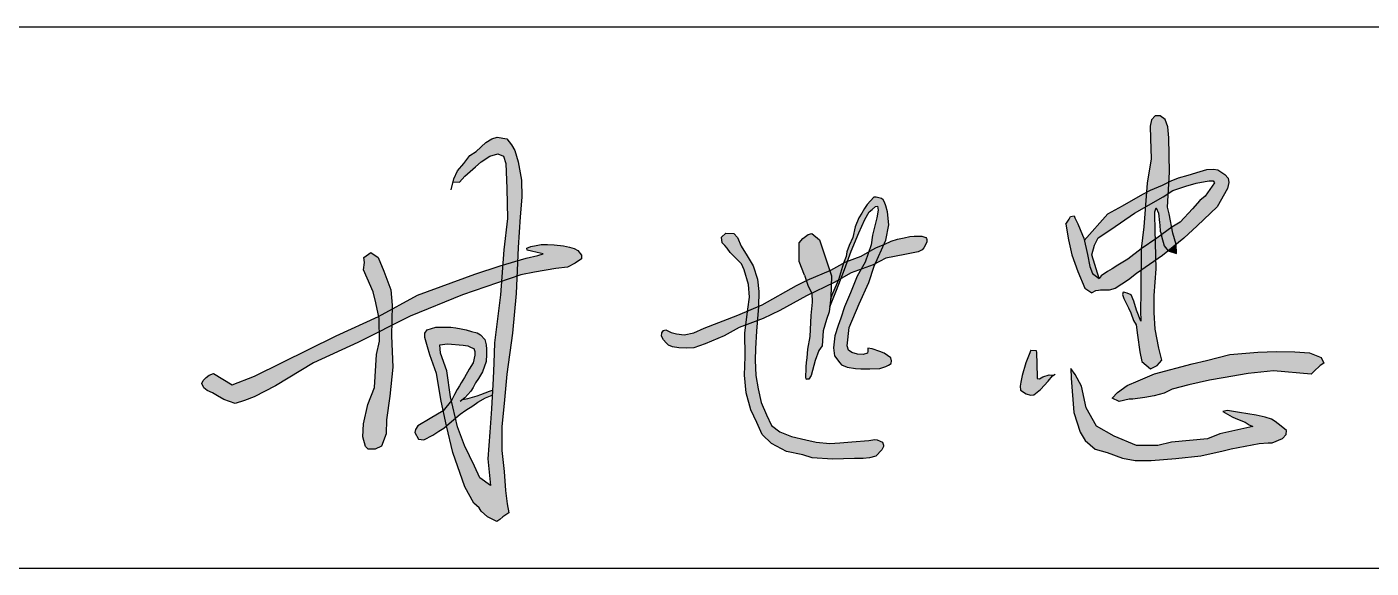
# Model space of a CAD drawing. Header units: millimetres. Extents: x 893615 to 896608, y 39650 to 40458.
# Drawn here: x 894491.93 to 894508.08, y 39696.14 to 39702.64 of the extents above; entities that cross this region are included whole.
import ezdxf

# ---------------------------------------------------------------- set-up
doc = ezdxf.new("R2010")
doc.units = ezdxf.units.MM
doc.header["$LTSCALE"] = 1000
doc.header["$MEASUREMENT"] = 0
doc.layers.add('HATCH', color=8, linetype='Continuous')

msp = doc.modelspace()

# ---------------------------------------------------------------- hatches: boundary and pattern name
at = {"layer": 'HATCH'}
for points in [[(894505.647, 39701.313), (894505.636, 39701.443), (894505.605, 39701.534), (894505.542, 39701.576), (894505.482, 39701.576), (894505.44, 39701.53), (894505.422, 39701.453), (894505.429, 39701.303), (894505.436, 39701.061), (894505.387, 39700.77), (894505.379, 39700.659), (894505.426, 39700.686), (894505.57, 39700.745), (894505.648, 39700.782), (894505.654, 39700.899)], [(894497.855, 39700.364), (894497.876, 39700.599), (894497.874, 39700.805), (894497.833, 39701.024), (894497.791, 39701.16), (894497.751, 39701.23), (894497.695, 39701.299), (894497.582, 39701.32), (894497.518, 39701.302), (894497.443, 39701.256), (894497.328, 39701.15), (894497.251, 39701.099), (894497.179, 39701.005), (894497.104, 39700.917), (894497.061, 39700.821), (894497.053, 39700.786), (894497.127, 39700.779), (894497.191, 39700.853), (894497.322, 39700.964), (894497.39, 39701.025), (894497.491, 39701.092), (894497.589, 39701.119), (894497.656, 39701.092), (894497.683, 39701.005), (894497.697, 39700.705), (894497.703, 39700.344), (894497.659, 39699.966), (894497.647, 39699.785), (894497.825, 39699.836), (894497.831, 39699.995)], [(894506.361, 39700.83), (894506.322, 39700.872), (894506.234, 39700.93), (894506.182, 39700.935), (894506.105, 39700.932), (894506.024, 39700.91), (894505.878, 39700.866), (894505.765, 39700.834), (894505.675, 39700.795), (894505.648, 39700.782), (894505.641, 39700.645), (894505.695, 39700.68), (894505.85, 39700.733), (894505.976, 39700.767), (894506.084, 39700.789), (894506.13, 39700.798), (894506.179, 39700.796), (894506.196, 39700.771), (894506.085, 39700.611), (894506.018, 39700.561), (894505.931, 39700.458), (894505.783, 39700.3), (894505.682, 39700.24), (894505.696, 39700.169), (894505.734, 39700.031), (894505.829, 39700.109), (894505.988, 39700.254), (894506.228, 39700.483), (894506.352, 39700.706), (894506.368, 39700.776)], [(894505.648, 39700.782), (894505.57, 39700.745), (894505.426, 39700.686), (894505.379, 39700.659), (894505.366, 39700.482), (894505.578, 39700.604), (894505.641, 39700.645)], [(894504.952, 39700.213), (894505.235, 39700.407), (894505.366, 39700.482), (894505.379, 39700.659), (894505.336, 39700.634), (894505.091, 39700.495), (894504.916, 39700.398), (894504.631, 39700.078), (894504.67, 39699.91), (894504.698, 39699.769), (894504.732, 39699.683), (894504.809, 39699.622), (894504.721, 39699.907), (894504.754, 39700.023), (894504.799, 39700.112)], [(894505.641, 39700.645), (894505.578, 39700.604), (894505.366, 39700.482), (894505.349, 39700.243), (894505.314, 39699.98), (894505.487, 39700.097), (894505.483, 39700.209), (894505.478, 39700.391), (894505.48, 39700.424), (894505.495, 39700.471), (894505.523, 39700.406), (894505.536, 39700.295), (894505.538, 39700.265), (894505.545, 39700.192), (894505.56, 39700.15), (894505.682, 39700.24), (894505.65, 39700.401), (894505.633, 39700.478)], [(894501.925, 39700.171), (894501.998, 39700.332), (894502.047, 39700.422), (894502.083, 39700.453), (894502.125, 39700.489), (894502.15, 39700.493), (894502.158, 39700.445), (894502.139, 39700.351), (894502.087, 39700.145), (894502.073, 39700.029), (894502.043, 39699.942), (894502.057, 39699.95), (894502.127, 39699.99), (894502.224, 39700.031), (894502.248, 39700.084), (894502.285, 39700.269), (894502.269, 39700.425), (894502.25, 39700.497), (894502.233, 39700.541), (894502.215, 39700.567), (894502.195, 39700.582), (894502.134, 39700.599), (894502.103, 39700.599), (894502.026, 39700.511), (894501.994, 39700.462), (894501.961, 39700.409), (894501.923, 39700.351), (894501.882, 39700.244), (894501.853, 39700.114), (894501.809, 39700.02), (894501.779, 39699.944), (894501.774, 39699.887), (894501.742, 39699.808), (894501.77, 39699.823), (894501.789, 39699.83), (894501.832, 39699.952)], [(894504.625, 39700.106), (894504.609, 39700.145), (894504.554, 39700.281), (894504.518, 39700.351), (894504.51, 39700.374), (894504.467, 39700.366), (894504.451, 39700.335), (894504.409, 39700.277), (894504.441, 39700.089), (894504.484, 39699.908), (894504.556, 39699.709), (894504.637, 39699.507), (894504.724, 39699.45), (894504.766, 39699.475), (894504.802, 39699.481), (894504.827, 39699.482), (894504.878, 39699.482), (894504.932, 39699.483), (894505.004, 39699.503), (894505.165, 39699.608), (894505.259, 39699.685), (894505.312, 39699.721), (894505.314, 39699.98), (894505.155, 39699.857), (894505.036, 39699.783), (894504.966, 39699.74), (894504.91, 39699.709), (894504.836, 39699.656), (894504.809, 39699.622), (894504.732, 39699.683), (894504.698, 39699.769), (894504.67, 39699.91)], [(894500.708, 39699.616), (894500.656, 39699.774), (894500.582, 39699.895), (894500.512, 39700.01), (894500.465, 39700.114), (894500.423, 39700.163), (894500.327, 39700.167), (894500.274, 39700.118), (894500.284, 39700.052), (894500.314, 39700.018), (894500.342, 39699.988), (894500.379, 39699.935), (894500.449, 39699.864), (894500.516, 39699.801), (894500.546, 39699.726), (894500.6, 39699.55), (894500.613, 39699.398), (894500.593, 39699.254), (894500.591, 39699.234), (894500.718, 39699.288), (894500.723, 39699.468)], [(894501.502, 39699.93), (894501.45, 39700.086), (894501.358, 39700.162), (894501.314, 39700.15), (894501.25, 39700.102), (894501.206, 39700.05), (894501.206, 39699.966), (894501.206, 39699.826), (894501.27, 39699.665), (894501.293, 39699.598), (894501.303, 39699.603), (894501.573, 39699.717)], [(894502.636, 39699.945), (894502.683, 39699.969), (894502.704, 39699.992), (894502.726, 39700.027), (894502.741, 39700.065), (894502.74, 39700.093), (894502.737, 39700.104), (894502.727, 39700.117), (894502.68, 39700.133), (894502.587, 39700.133), (894502.537, 39700.126), (894502.467, 39700.113), (894502.39, 39700.096), (894502.314, 39700.07), (894502.237, 39700.036), (894502.224, 39700.031), (894502.122, 39699.799), (894502.249, 39699.867), (894502.477, 39699.91)], [(894505.591, 39700.015), (894505.558, 39700.13), (894505.56, 39700.15), (894505.504, 39700.108), (894505.487, 39700.097), (894505.494, 39699.846), (894505.571, 39699.899), (894505.64, 39699.955)], [(894505.696, 39700.169), (894505.682, 39700.24), (894505.682, 39700.24), (894505.56, 39700.15), (894505.558, 39700.13), (894505.591, 39700.015), (894505.64, 39699.955), (894505.734, 39700.031)], [(894498.518, 39699.808), (894498.592, 39699.859), (894498.594, 39699.903), (894498.551, 39699.96), (894498.505, 39699.983), (894498.448, 39699.998), (894498.379, 39700.014), (894498.264, 39700.026), (894498.184, 39700.03), (894498.107, 39700.03), (894498.047, 39700.02), (894497.986, 39700.008), (894497.938, 39699.987), (894497.942, 39699.962), (894497.994, 39699.95), (894498.062, 39699.934), (894498.132, 39699.919), (894498.07, 39699.901), (894497.928, 39699.866), (894497.825, 39699.836), (894497.818, 39699.652), (894497.864, 39699.668), (894498.027, 39699.701), (894498.285, 39699.744), (894498.427, 39699.761)], [(894502.224, 39700.031), (894502.127, 39699.99), (894502.057, 39699.95), (894502.043, 39699.942), (894502.001, 39699.821), (894501.951, 39699.735), (894502.098, 39699.787), (894502.122, 39699.799)], [(894505.487, 39700.097), (894505.314, 39699.98), (894505.312, 39699.721), (894505.494, 39699.846)], [(894505.734, 39700.031), (894505.64, 39699.955), (894505.738, 39699.924)], [(894496.305, 39699.489), (894496.221, 39699.71), (894496.151, 39699.877), (894496.063, 39699.934), (894495.981, 39699.877), (894495.987, 39699.814), (894495.975, 39699.726), (894496.018, 39699.627), (894496.093, 39699.462), (894496.122, 39699.329), (894496.157, 39699.165), (894496.317, 39699.253), (894496.318, 39699.304)], [(894497.825, 39699.836), (894497.647, 39699.785), (894497.634, 39699.588), (894497.818, 39699.652)], [(894501.742, 39699.808), (894501.586, 39699.723), (894501.573, 39699.717), (894501.594, 39699.656), (894501.591, 39699.559), (894501.628, 39699.577), (894501.679, 39699.606)], [(894502.045, 39699.576), (894502.11, 39699.772), (894502.122, 39699.799), (894502.098, 39699.787), (894501.951, 39699.735), (894501.903, 39699.652), (894501.825, 39699.453), (894501.754, 39699.284), (894501.71, 39699.148), (894501.675, 39699.06), (894501.636, 39698.933), (894501.62, 39698.791), (894501.63, 39698.696), (894501.697, 39698.61), (894501.717, 39698.585), (894501.785, 39698.558), (894501.884, 39698.541), (894501.95, 39698.539), (894502.058, 39698.539), (894502.176, 39698.543), (894502.247, 39698.566), (894502.282, 39698.582), (894502.312, 39698.602), (894502.317, 39698.633), (894502.309, 39698.671), (894502.227, 39698.727), (894502.178, 39698.746), (894502.084, 39698.78), (894502.033, 39698.788), (894502.033, 39698.75), (894502.03, 39698.725), (894501.978, 39698.712), (894501.91, 39698.715), (894501.84, 39698.733), (894501.802, 39698.763), (894501.786, 39698.814), (894501.81, 39699.033), (894501.928, 39699.32)], [(894501.789, 39699.83), (894501.77, 39699.823), (894501.742, 39699.808), (894501.679, 39699.606), (894501.712, 39699.625), (894501.754, 39699.732)], [(894502.001, 39699.821), (894502.043, 39699.942), (894501.953, 39699.893), (894501.789, 39699.83), (894501.754, 39699.732), (894501.712, 39699.625), (894501.831, 39699.693), (894501.951, 39699.735)], [(894505.497, 39699.74), (894505.494, 39699.846), (894505.312, 39699.721), (894505.31, 39699.454), (894505.309, 39699.24), (894505.31, 39699.11), (894505.258, 39699.243), (894505.229, 39699.35), (894505.194, 39699.426), (894505.146, 39699.445), (894505.119, 39699.457), (894505.098, 39699.459), (894505.09, 39699.43), (894505.106, 39699.384), (894505.165, 39699.272), (894505.192, 39699.212), (894505.222, 39699.118), (894505.256, 39699.067), (894505.272, 39698.941), (894505.3, 39698.741), (894505.323, 39698.625), (894505.428, 39698.54), (894505.509, 39698.577), (894505.564, 39698.641), (894505.529, 39698.787), (894505.483, 39699.016), (894505.472, 39699.215), (894505.472, 39699.417)], [(894497.166, 39699.426), (894497.634, 39699.588), (894497.647, 39699.785), (894497.618, 39699.777), (894497.311, 39699.676), (894496.622, 39699.422), (894496.317, 39699.253), (894496.314, 39699.059), (894496.537, 39699.17)], [(894497.104, 39697.842), (894497.08, 39697.947), (894497.004, 39697.881), (894496.972, 39697.853), (894496.972, 39697.852), (894497.047, 39697.534), (894497.191, 39697.122), (894497.3, 39696.923), (894497.363, 39696.869), (894497.388, 39696.828), (894497.465, 39696.76), (894497.575, 39696.704), (894497.613, 39696.73), (894497.648, 39696.762), (894497.721, 39696.807), (894497.699, 39696.917), (894497.682, 39697.077), (894497.663, 39697.305), (894497.635, 39697.558), (894497.638, 39697.843), (894497.667, 39698.165), (894497.695, 39698.474), (894497.764, 39698.968), (894497.81, 39699.444), (894497.818, 39699.652), (894497.634, 39699.588), (894497.622, 39699.426), (894497.548, 39698.849), (894497.541, 39698.605), (894497.531, 39698.423), (894497.511, 39698.058), (894497.491, 39697.779), (894497.468, 39697.458), (894497.488, 39697.257), (894497.501, 39697.139), (894497.374, 39697.229), (894497.309, 39697.37), (894497.189, 39697.618)], [(894501.594, 39699.656), (894501.573, 39699.717), (894501.303, 39699.603), (894501.293, 39699.598), (894501.315, 39699.532), (894501.358, 39699.445), (894501.591, 39699.559)], [(894501.295, 39699.414), (894501.358, 39699.445), (894501.315, 39699.532), (894501.293, 39699.598), (894501.176, 39699.541), (894500.764, 39699.308), (894500.718, 39699.288), (894500.706, 39699.116), (894500.777, 39699.143), (894500.974, 39699.24)], [(894501.587, 39699.393), (894501.591, 39699.559), (894501.358, 39699.445), (894501.364, 39699.337), (894501.349, 39699.179), (894501.334, 39698.926), (894501.309, 39698.775), (894501.301, 39698.672), (894501.29, 39698.613), (894501.288, 39698.563), (894501.288, 39698.518), (894501.282, 39698.462), (894501.283, 39698.433), (894501.287, 39698.42), (894501.295, 39698.414), (894501.322, 39698.415), (894501.351, 39698.459), (894501.4, 39698.639), (894501.442, 39698.76), (894501.482, 39698.816), (894501.494, 39698.996), (894501.534, 39699.132), (894501.566, 39699.224)], [(894501.712, 39699.625), (894501.679, 39699.606), (894501.606, 39699.442), (894501.585, 39699.378), (894501.574, 39699.284), (894501.656, 39699.484)], [(894495.373, 39698.611), (894495.905, 39698.856), (894496.166, 39698.986), (894496.163, 39699.141), (894496.157, 39699.165), (894495.646, 39698.933), (894494.666, 39698.449), (894494.398, 39698.347), (894494.174, 39698.484), (894494.121, 39698.462), (894494.086, 39698.435), (894494.051, 39698.4), (894494.032, 39698.363), (894494.057, 39698.309), (894494.096, 39698.279), (894494.162, 39698.252), (894494.222, 39698.213), (894494.298, 39698.169), (894494.432, 39698.122), (894494.544, 39698.159), (894494.663, 39698.202), (894494.917, 39698.334)], [(894496.317, 39699.253), (894496.157, 39699.165), (894496.163, 39699.141), (894496.166, 39698.986), (894496.314, 39699.059)], [(894500.488, 39699.034), (894500.567, 39699.064), (894500.591, 39699.234), (894500.47, 39699.183), (894500.067, 39699.028), (894499.943, 39698.969), (894499.825, 39698.948), (894499.733, 39698.957), (894499.672, 39698.974), (894499.606, 39699.007), (894499.579, 39698.997), (894499.559, 39698.972), (894499.556, 39698.929), (894499.58, 39698.887), (894499.61, 39698.85), (894499.64, 39698.823), (894499.685, 39698.801), (894499.763, 39698.791), (894499.854, 39698.785), (894499.942, 39698.791), (894500.078, 39698.839), (894500.305, 39698.933)], [(894500.718, 39699.288), (894500.591, 39699.234), (894500.567, 39699.064), (894500.706, 39699.116)], [(894496.327, 39698.559), (894496.311, 39698.934), (894496.314, 39699.059), (894496.166, 39698.986), (894496.169, 39698.871), (894496.131, 39698.712), (894496.106, 39698.315), (894496.027, 39698.11), (894495.975, 39697.877), (894495.966, 39697.72), (894496, 39697.607), (894496.032, 39697.575), (894496.117, 39697.575), (894496.192, 39697.611), (894496.248, 39697.756), (894496.253, 39697.925), (894496.293, 39698.209)], [(894497.38, 39698.946), (894497.342, 39698.97), (894497.272, 39698.986), (894497.208, 39699.007), (894497.15, 39699.02), (894497.086, 39699.03), (894497.025, 39699.037), (894496.928, 39699.037), (894496.843, 39699.037), (894496.739, 39699.007), (894496.712, 39698.966), (894496.712, 39698.916), (894496.742, 39698.801), (894496.773, 39698.707), (894496.85, 39698.481), (894496.907, 39698.151), (894496.932, 39698.035), (894497.03, 39698.159), (894497.02, 39698.203), (894496.974, 39698.514), (894496.9, 39698.725), (894496.891, 39698.825), (894496.983, 39698.84), (894497.174, 39698.822), (894497.228, 39698.816), (894497.27, 39698.796), (894497.3, 39698.781), (894497.311, 39698.746), (894497.311, 39698.703), (894497.293, 39698.61), (894497.246, 39698.536), (894497.189, 39698.436), (894497.15, 39698.371), (894497.128, 39698.334), (894497.1, 39698.29), (894497.067, 39698.229), (894497.03, 39698.159), (894497.08, 39697.947), (894497.135, 39697.994), (894497.206, 39698.042), (894497.287, 39698.092), (894497.348, 39698.138), (894497.439, 39698.188), (894497.52, 39698.224), (894497.523, 39698.281), (894497.487, 39698.27), (894497.385, 39698.231), (894497.341, 39698.214), (894497.23, 39698.183), (894497.165, 39698.169), (894497.194, 39698.191), (894497.265, 39698.272), (894497.292, 39698.316), (894497.319, 39698.37), (894497.356, 39698.424), (894497.403, 39698.501), (894497.447, 39698.626), (894497.454, 39698.71), (894497.454, 39698.774), (894497.45, 39698.825), (894497.434, 39698.889)], [(894500.68, 39698.642), (894500.682, 39698.783), (894500.697, 39698.989), (894500.706, 39699.116), (894500.567, 39699.064), (894500.554, 39698.969), (894500.56, 39698.685), (894500.55, 39698.461), (894500.571, 39698.251), (894500.628, 39698.044), (894500.698, 39697.895), (894500.763, 39697.748), (894500.876, 39697.642), (894501.057, 39697.545), (894501.25, 39697.504), (894501.362, 39697.469), (894501.607, 39697.454), (894501.873, 39697.461), (894501.977, 39697.462), (894502.052, 39697.468), (894502.13, 39697.491), (894502.202, 39697.567), (894502.22, 39697.604), (894502.22, 39697.62), (894502.208, 39697.658), (894502.18, 39697.671), (894502.144, 39697.684), (894502.116, 39697.69), (894502.045, 39697.677), (894501.841, 39697.663), (894501.698, 39697.651), (894501.576, 39697.64), (894501.41, 39697.659), (894501.287, 39697.685), (894501.115, 39697.726), (894500.977, 39697.782), (894500.876, 39697.859), (894500.816, 39697.986), (894500.753, 39698.133), (894500.716, 39698.297), (894500.686, 39698.457)], [(894504.199, 39698.392), (894504.249, 39698.453), (894504.267, 39698.464), (894504.209, 39698.468), (894504.136, 39698.443), (894504.096, 39698.418), (894504.068, 39698.423), (894504.066, 39698.45), (894504.066, 39698.488), (894504.061, 39698.546), (894504.061, 39698.588), (894504.061, 39698.648), (894504.058, 39698.684), (894504.058, 39698.729), (894504.053, 39698.759), (894503.988, 39698.764), (894503.968, 39698.711), (894503.93, 39698.611), (894503.885, 39698.46), (894503.87, 39698.38), (894503.86, 39698.332), (894503.867, 39698.282), (894503.935, 39698.239), (894503.985, 39698.224), (894504.026, 39698.227), (894504.106, 39698.29)], [(894505.888, 39698.345), (894506.137, 39698.401), (894506.3, 39698.432), (894506.599, 39698.483), (894506.904, 39698.513), (894507.357, 39698.475), (894507.39, 39698.508), (894507.464, 39698.577), (894507.51, 39698.605), (894507.477, 39698.676), (894507.337, 39698.729), (894507.161, 39698.742), (894506.94, 39698.747), (894506.716, 39698.74), (894506.382, 39698.709), (894506.099, 39698.64), (894505.926, 39698.597), (894505.475, 39698.48), (894505.279, 39698.396), (894505.147, 39698.34), (894505.03, 39698.256), (894504.967, 39698.185), (894505.051, 39698.144), (894505.173, 39698.172), (894505.214, 39698.175), (894505.359, 39698.195), (894505.471, 39698.213), (894505.59, 39698.248), (894505.687, 39698.294)], [(894504.597, 39698.329), (894504.521, 39698.469), (894504.47, 39698.543), (894504.473, 39698.425), (894504.508, 39698.013), (894504.583, 39697.777), (894504.644, 39697.679), (894504.764, 39697.574), (894504.905, 39697.533), (894505.09, 39697.465), (894505.245, 39697.438), (894505.435, 39697.436), (894505.731, 39697.461), (894506.032, 39697.495), (894506.121, 39697.515), (894506.284, 39697.549), (894506.397, 39697.579), (894506.733, 39697.642), (894506.84, 39697.65), (894506.89, 39697.65), (894507.011, 39697.703), (894507.057, 39697.751), (894507.059, 39697.799), (894506.997, 39697.85), (894506.926, 39697.904), (894506.88, 39697.932), (894506.803, 39697.959), (894506.696, 39697.981), (894506.497, 39698.013), (894506.354, 39698.039), (894506.294, 39698.025), (894506.408, 39697.961), (894506.452, 39697.942), (894506.565, 39697.896), (894506.614, 39697.866), (894506.658, 39697.844), (894506.258, 39697.757), (894506.112, 39697.698), (894505.678, 39697.658), (894505.516, 39697.619), (894505.259, 39697.619), (894504.991, 39697.729), (894504.778, 39697.848), (894504.656, 39698.069)], [(894496.972, 39697.853), (894496.932, 39698.035), (894496.776, 39697.94), (894496.628, 39697.855), (894496.6, 39697.81), (894496.591, 39697.773), (894496.637, 39697.695), (894496.698, 39697.684), (894496.806, 39697.742), (894496.88, 39697.788), (894496.941, 39697.827)], [(894497.03, 39698.159), (894496.932, 39698.035), (894496.972, 39697.853), (894497.004, 39697.881), (894497.08, 39697.947)]]:
    msp.add_hatch(color=256, dxfattribs=at).paths.add_polyline_path(points)

# ---------------------------------------------------------------- linework, layer by layer
for p, q in [((894476.137, 39702.645), (894586.137, 39702.645)), ((894476.137, 39696.145), (894531.137, 39696.145))]:
    msp.add_line(p, q)
for points in [[(894505.558, 39700.13), (894505.591, 39700.015), (894505.64, 39699.955), (894505.738, 39699.924), (894505.734, 39700.031), (894505.696, 39700.169), (894505.65, 39700.401), (894505.633, 39700.478), (894505.654, 39700.899), (894505.647, 39701.313), (894505.636, 39701.443), (894505.605, 39701.534), (894505.542, 39701.576), (894505.482, 39701.576), (894505.44, 39701.53), (894505.422, 39701.453), (894505.429, 39701.303), (894505.436, 39701.061), (894505.387, 39700.77), (894505.349, 39700.243), (894505.314, 39699.98), (894505.31, 39699.454), (894505.309, 39699.24), (894505.31, 39699.11), (894505.258, 39699.243), (894505.229, 39699.35), (894505.194, 39699.426)], [(894497.029, 39700.688), (894497.061, 39700.821), (894497.104, 39700.917), (894497.179, 39701.005), (894497.251, 39701.099), (894497.328, 39701.15), (894497.443, 39701.256), (894497.518, 39701.302), (894497.582, 39701.32), (894497.695, 39701.299), (894497.751, 39701.23), (894497.791, 39701.16), (894497.833, 39701.024), (894497.874, 39700.805), (894497.876, 39700.599), (894497.855, 39700.364), (894497.831, 39699.995), (894497.81, 39699.444), (894497.764, 39698.968), (894497.695, 39698.474), (894497.667, 39698.165), (894497.638, 39697.843), (894497.635, 39697.558), (894497.663, 39697.305), (894497.682, 39697.077), (894497.699, 39696.917), (894497.721, 39696.807), (894497.648, 39696.762), (894497.613, 39696.73), (894497.575, 39696.704), (894497.465, 39696.76), (894497.388, 39696.828), (894497.363, 39696.869), (894497.3, 39696.923), (894497.191, 39697.122), (894497.047, 39697.534), (894496.972, 39697.852), (894496.907, 39698.151), (894496.85, 39698.481), (894496.773, 39698.707), (894496.742, 39698.801), (894496.712, 39698.916), (894496.712, 39698.966), (894496.739, 39699.007), (894496.739, 39699.007), (894496.843, 39699.037), (894496.928, 39699.037), (894496.928, 39699.037), (894497.025, 39699.037), (894497.086, 39699.03), (894497.15, 39699.02), (894497.208, 39699.007), (894497.272, 39698.986), (894497.342, 39698.97), (894497.38, 39698.946), (894497.434, 39698.889), (894497.45, 39698.825), (894497.454, 39698.774), (894497.454, 39698.71), (894497.447, 39698.626), (894497.403, 39698.501), (894497.356, 39698.424), (894497.319, 39698.37), (894497.292, 39698.316), (894497.265, 39698.272), (894497.265, 39698.272), (894497.194, 39698.191), (894497.137, 39698.147)], [(894497.053, 39700.786), (894497.127, 39700.779), (894497.127, 39700.779), (894497.191, 39700.853), (894497.322, 39700.964), (894497.39, 39701.025), (894497.491, 39701.092), (894497.589, 39701.119), (894497.589, 39701.119), (894497.656, 39701.092), (894497.683, 39701.005), (894497.697, 39700.705), (894497.703, 39700.344), (894497.659, 39699.966), (894497.622, 39699.426), (894497.548, 39698.849), (894497.541, 39698.605), (894497.531, 39698.423), (894497.511, 39698.058), (894497.491, 39697.779), (894497.468, 39697.458), (894497.488, 39697.257), (894497.501, 39697.139), (894497.501, 39697.139), (894497.374, 39697.229), (894497.309, 39697.37), (894497.189, 39697.618), (894497.104, 39697.842), (894497.02, 39698.203), (894496.974, 39698.514), (894496.9, 39698.725), (894496.891, 39698.825), (894496.891, 39698.825), (894496.983, 39698.84), (894497.174, 39698.822), (894497.174, 39698.822), (894497.228, 39698.816), (894497.27, 39698.796), (894497.3, 39698.781), (894497.311, 39698.746), (894497.311, 39698.703), (894497.293, 39698.61), (894497.246, 39698.536), (894497.189, 39698.436), (894497.15, 39698.371), (894497.128, 39698.334), (894497.1, 39698.29), (894497.067, 39698.229), (894497.03, 39698.159), (894496.932, 39698.035), (894496.776, 39697.94), (894496.628, 39697.855), (894496.6, 39697.81), (894496.591, 39697.773), (894496.637, 39697.695), (894496.698, 39697.684), (894496.806, 39697.742), (894496.88, 39697.788), (894496.941, 39697.827), (894497.004, 39697.881), (894497.135, 39697.994), (894497.206, 39698.042), (894497.287, 39698.092), (894497.348, 39698.138), (894497.439, 39698.188), (894497.52, 39698.224)], [(894504.631, 39700.078), (894504.916, 39700.398), (894505.091, 39700.495), (894505.336, 39700.634), (894505.426, 39700.686), (894505.57, 39700.745), (894505.675, 39700.795), (894505.765, 39700.834), (894505.878, 39700.866), (894506.024, 39700.91), (894506.105, 39700.932), (894506.182, 39700.935), (894506.234, 39700.93), (894506.322, 39700.872), (894506.361, 39700.83), (894506.368, 39700.776), (894506.352, 39700.706), (894506.228, 39700.483), (894505.988, 39700.254), (894505.829, 39700.109), (894505.571, 39699.899), (894505.259, 39699.685), (894505.165, 39699.608), (894505.004, 39699.503), (894504.932, 39699.483), (894504.878, 39699.482), (894504.827, 39699.482), (894504.802, 39699.481), (894504.766, 39699.475), (894504.724, 39699.45)], [(894504.409, 39700.277), (894504.451, 39700.335), (894504.467, 39700.366), (894504.467, 39700.366), (894504.51, 39700.374), (894504.518, 39700.351), (894504.554, 39700.281), (894504.609, 39700.145), (894504.625, 39700.106), (894504.67, 39699.91), (894504.698, 39699.769), (894504.732, 39699.683), (894504.809, 39699.622), (894504.721, 39699.907), (894504.754, 39700.023), (894504.799, 39700.112), (894504.952, 39700.213), (894505.235, 39700.407), (894505.578, 39700.604), (894505.695, 39700.68), (894505.85, 39700.733), (894505.976, 39700.767), (894506.084, 39700.789), (894506.13, 39700.798), (894506.179, 39700.796), (894506.196, 39700.771), (894506.085, 39700.611), (894506.018, 39700.561), (894505.931, 39700.458), (894505.783, 39700.3), (894505.682, 39700.24), (894505.504, 39700.108), (894505.314, 39699.98), (894505.155, 39699.857), (894505.036, 39699.783), (894504.966, 39699.74), (894504.91, 39699.709), (894504.836, 39699.656), (894504.809, 39699.622)], [(894501.574, 39699.284), (894501.656, 39699.484), (894501.754, 39699.732), (894501.832, 39699.952), (894501.925, 39700.171), (894501.998, 39700.332), (894502.047, 39700.422), (894502.083, 39700.453), (894502.125, 39700.489), (894502.15, 39700.493), (894502.158, 39700.445), (894502.139, 39700.351), (894502.087, 39700.145), (894502.073, 39700.029), (894502.001, 39699.821), (894501.903, 39699.652), (894501.825, 39699.453), (894501.754, 39699.284), (894501.71, 39699.148), (894501.675, 39699.06), (894501.636, 39698.933), (894501.62, 39698.791), (894501.63, 39698.696), (894501.697, 39698.61), (894501.717, 39698.585), (894501.785, 39698.558), (894501.884, 39698.541), (894501.95, 39698.539), (894502.058, 39698.539), (894502.176, 39698.543), (894502.247, 39698.566), (894502.282, 39698.582), (894502.312, 39698.602), (894502.317, 39698.633), (894502.309, 39698.671), (894502.227, 39698.727), (894502.178, 39698.746), (894502.084, 39698.78), (894502.033, 39698.788), (894502.033, 39698.75), (894502.03, 39698.725), (894501.978, 39698.712), (894501.91, 39698.715), (894501.84, 39698.733), (894501.802, 39698.763), (894501.786, 39698.814), (894501.81, 39699.033), (894501.928, 39699.32), (894502.045, 39699.576), (894502.11, 39699.772), (894502.248, 39700.084), (894502.285, 39700.269), (894502.269, 39700.425), (894502.25, 39700.497), (894502.233, 39700.541), (894502.215, 39700.567), (894502.195, 39700.582), (894502.134, 39700.599), (894502.103, 39700.599), (894502.026, 39700.511), (894501.994, 39700.462), (894501.961, 39700.409), (894501.923, 39700.351), (894501.882, 39700.244), (894501.853, 39700.114), (894501.809, 39700.02), (894501.779, 39699.944), (894501.774, 39699.887)], [(894505.194, 39699.426), (894505.146, 39699.445), (894505.119, 39699.457), (894505.098, 39699.459), (894505.09, 39699.43), (894505.106, 39699.384), (894505.165, 39699.272), (894505.192, 39699.212), (894505.222, 39699.118), (894505.256, 39699.067), (894505.272, 39698.941), (894505.3, 39698.741), (894505.323, 39698.625), (894505.428, 39698.54), (894505.509, 39698.577), (894505.564, 39698.641), (894505.564, 39698.641), (894505.529, 39698.787), (894505.483, 39699.016), (894505.472, 39699.215), (894505.472, 39699.417), (894505.497, 39699.74), (894505.483, 39700.209), (894505.478, 39700.391), (894505.48, 39700.424), (894505.495, 39700.471), (894505.495, 39700.471), (894505.523, 39700.406), (894505.536, 39700.295), (894505.538, 39700.265), (894505.545, 39700.192), (894505.56, 39700.15), (894505.558, 39700.13)], [(894502.727, 39700.117), (894502.737, 39700.104), (894502.74, 39700.093), (894502.741, 39700.065), (894502.726, 39700.027), (894502.704, 39699.992), (894502.683, 39699.969), (894502.636, 39699.945), (894502.477, 39699.91), (894502.249, 39699.867), (894502.098, 39699.787), (894501.831, 39699.693), (894501.628, 39699.577), (894501.295, 39699.414), (894500.974, 39699.24), (894500.777, 39699.143), (894500.488, 39699.034), (894500.305, 39698.933), (894500.078, 39698.839), (894499.942, 39698.791), (894499.854, 39698.785), (894499.763, 39698.791), (894499.685, 39698.801), (894499.64, 39698.823), (894499.61, 39698.85), (894499.58, 39698.887), (894499.556, 39698.929), (894499.559, 39698.972), (894499.579, 39698.997), (894499.606, 39699.007)], [(894499.606, 39699.007), (894499.672, 39698.974), (894499.733, 39698.957), (894499.825, 39698.948), (894499.943, 39698.969), (894500.067, 39699.028), (894500.47, 39699.183), (894500.764, 39699.308), (894501.176, 39699.541), (894501.303, 39699.603), (894501.586, 39699.723), (894501.77, 39699.823), (894501.953, 39699.893), (894502.057, 39699.95), (894502.127, 39699.99), (894502.237, 39700.036), (894502.314, 39700.07), (894502.39, 39700.096), (894502.467, 39700.113), (894502.537, 39700.126), (894502.587, 39700.133), (894502.68, 39700.133), (894502.68, 39700.133), (894502.727, 39700.117)], [(894500.284, 39700.052), (894500.274, 39700.118), (894500.327, 39700.167), (894500.423, 39700.163), (894500.465, 39700.114), (894500.512, 39700.01), (894500.582, 39699.895), (894500.656, 39699.774), (894500.708, 39699.616), (894500.723, 39699.468), (894500.718, 39699.288), (894500.697, 39698.989), (894500.682, 39698.783), (894500.68, 39698.642), (894500.686, 39698.457), (894500.716, 39698.297), (894500.753, 39698.133), (894500.816, 39697.986), (894500.876, 39697.859), (894500.977, 39697.782), (894501.115, 39697.726), (894501.287, 39697.685), (894501.41, 39697.659), (894501.576, 39697.64), (894501.698, 39697.651), (894501.841, 39697.663), (894502.045, 39697.677), (894502.116, 39697.69), (894502.144, 39697.684), (894502.18, 39697.671), (894502.208, 39697.658), (894502.22, 39697.62), (894502.22, 39697.604), (894502.202, 39697.567), (894502.13, 39697.491), (894502.052, 39697.468), (894501.977, 39697.462), (894501.873, 39697.461), (894501.607, 39697.454), (894501.362, 39697.469), (894501.25, 39697.504), (894501.057, 39697.545), (894500.876, 39697.642), (894500.763, 39697.748), (894500.698, 39697.895), (894500.628, 39698.044), (894500.571, 39698.251), (894500.55, 39698.461), (894500.56, 39698.685), (894500.554, 39698.969), (894500.593, 39699.254), (894500.613, 39699.398), (894500.6, 39699.55), (894500.546, 39699.726), (894500.516, 39699.801), (894500.449, 39699.864), (894500.379, 39699.935), (894500.342, 39699.988), (894500.314, 39700.018), (894500.284, 39700.052)], [(894501.27, 39699.665), (894501.206, 39699.826), (894501.206, 39699.966), (894501.206, 39700.05), (894501.25, 39700.102), (894501.314, 39700.15), (894501.358, 39700.162), (894501.45, 39700.086), (894501.502, 39699.93), (894501.594, 39699.656), (894501.587, 39699.393), (894501.566, 39699.224), (894501.534, 39699.132), (894501.494, 39698.996), (894501.482, 39698.816), (894501.442, 39698.76), (894501.4, 39698.639), (894501.351, 39698.459), (894501.322, 39698.415), (894501.295, 39698.414)], [(894504.409, 39700.277), (894504.441, 39700.089), (894504.484, 39699.908), (894504.556, 39699.709), (894504.637, 39699.507), (894504.724, 39699.45)], [(894494.174, 39698.484), (894494.398, 39698.347), (894494.666, 39698.449), (894495.646, 39698.933), (894496.157, 39699.165), (894496.622, 39699.422), (894497.311, 39699.676), (894497.618, 39699.777), (894497.928, 39699.866), (894498.07, 39699.901), (894498.132, 39699.919), (894498.062, 39699.934), (894497.994, 39699.95), (894497.942, 39699.962), (894497.942, 39699.962), (894497.938, 39699.987), (894497.986, 39700.008), (894498.047, 39700.02), (894498.107, 39700.03), (894498.184, 39700.03), (894498.264, 39700.026), (894498.379, 39700.014), (894498.448, 39699.998), (894498.505, 39699.983), (894498.551, 39699.96), (894498.594, 39699.903), (894498.592, 39699.859), (894498.518, 39699.808), (894498.427, 39699.761), (894498.285, 39699.744), (894498.027, 39699.701), (894497.864, 39699.668), (894497.166, 39699.426), (894496.537, 39699.17), (894495.905, 39698.856), (894495.373, 39698.611), (894494.917, 39698.334), (894494.663, 39698.202), (894494.544, 39698.159), (894494.432, 39698.122), (894494.298, 39698.169), (894494.222, 39698.213), (894494.162, 39698.252), (894494.096, 39698.279), (894494.057, 39698.309), (894494.032, 39698.363), (894494.051, 39698.4), (894494.086, 39698.435), (894494.121, 39698.462), (894494.174, 39698.484)], [(894495.981, 39699.877), (894496.063, 39699.934), (894496.151, 39699.877), (894496.221, 39699.71), (894496.305, 39699.489), (894496.318, 39699.304), (894496.311, 39698.934), (894496.327, 39698.559), (894496.293, 39698.209), (894496.253, 39697.925), (894496.248, 39697.756), (894496.192, 39697.611), (894496.117, 39697.575), (894496.032, 39697.575), (894496, 39697.607), (894495.966, 39697.72), (894495.975, 39697.877), (894496.027, 39698.11), (894496.106, 39698.315), (894496.131, 39698.712), (894496.169, 39698.871), (894496.163, 39699.141), (894496.122, 39699.329), (894496.093, 39699.462), (894496.018, 39699.627), (894495.975, 39699.726), (894495.987, 39699.814), (894495.981, 39699.877)], [(894501.774, 39699.887), (894501.742, 39699.808), (894501.679, 39699.606), (894501.606, 39699.442), (894501.585, 39699.378)], [(894501.27, 39699.665), (894501.315, 39699.532), (894501.358, 39699.445), (894501.364, 39699.337), (894501.349, 39699.179), (894501.334, 39698.926), (894501.309, 39698.775), (894501.301, 39698.672), (894501.29, 39698.613), (894501.288, 39698.563), (894501.288, 39698.518), (894501.282, 39698.462), (894501.283, 39698.433)], [(894503.988, 39698.764), (894503.968, 39698.711), (894503.93, 39698.611), (894503.885, 39698.46), (894503.87, 39698.38), (894503.86, 39698.332), (894503.867, 39698.282), (894503.867, 39698.282), (894503.935, 39698.239), (894503.985, 39698.224), (894504.026, 39698.227), (894504.106, 39698.29), (894504.199, 39698.392), (894504.249, 39698.453), (894504.284, 39698.475)], [(894503.988, 39698.764), (894504.053, 39698.759), (894504.058, 39698.729), (894504.058, 39698.684), (894504.061, 39698.648), (894504.061, 39698.588), (894504.061, 39698.546), (894504.066, 39698.488), (894504.066, 39698.45), (894504.068, 39698.423), (894504.068, 39698.423), (894504.096, 39698.418), (894504.136, 39698.443), (894504.209, 39698.468), (894504.209, 39698.468), (894504.267, 39698.464)], [(894505.03, 39698.256), (894505.147, 39698.34), (894505.279, 39698.396), (894505.475, 39698.48), (894505.926, 39698.597), (894506.099, 39698.64), (894506.382, 39698.709), (894506.716, 39698.74), (894506.94, 39698.747), (894507.161, 39698.742), (894507.337, 39698.729), (894507.477, 39698.676), (894507.477, 39698.676), (894507.51, 39698.605), (894507.464, 39698.577), (894507.39, 39698.508), (894507.357, 39698.475), (894507.357, 39698.475), (894506.904, 39698.513), (894506.599, 39698.483), (894506.3, 39698.432), (894506.137, 39698.401), (894505.888, 39698.345), (894505.687, 39698.294), (894505.59, 39698.248), (894505.471, 39698.213), (894505.359, 39698.195), (894505.214, 39698.175), (894505.173, 39698.172), (894505.051, 39698.144), (894504.967, 39698.185), (894505.03, 39698.256), (894505.03, 39698.256)], [(894504.47, 39698.543), (894504.473, 39698.425), (894504.508, 39698.013), (894504.583, 39697.777), (894504.644, 39697.679), (894504.764, 39697.574), (894504.905, 39697.533), (894505.09, 39697.465), (894505.245, 39697.438), (894505.435, 39697.436), (894505.731, 39697.461), (894506.032, 39697.495), (894506.121, 39697.515), (894506.284, 39697.549), (894506.397, 39697.579), (894506.733, 39697.642), (894506.84, 39697.65), (894506.89, 39697.65), (894507.011, 39697.703), (894507.057, 39697.751), (894507.059, 39697.799), (894506.997, 39697.85), (894506.926, 39697.904), (894506.88, 39697.932), (894506.803, 39697.959), (894506.696, 39697.981), (894506.497, 39698.013), (894506.354, 39698.039), (894506.294, 39698.025), (894506.294, 39698.025), (894506.294, 39698.025), (894506.408, 39697.961), (894506.452, 39697.942), (894506.565, 39697.896), (894506.614, 39697.866), (894506.658, 39697.844), (894506.258, 39697.757), (894506.112, 39697.698), (894505.678, 39697.658), (894505.516, 39697.619), (894505.259, 39697.619), (894504.991, 39697.729), (894504.778, 39697.848), (894504.656, 39698.069), (894504.597, 39698.329), (894504.521, 39698.469), (894504.47, 39698.543)], [(894501.283, 39698.433), (894501.287, 39698.42), (894501.295, 39698.414)], [(894497.165, 39698.169), (894497.165, 39698.169), (894497.23, 39698.183), (894497.341, 39698.214), (894497.385, 39698.231), (894497.487, 39698.27), (894497.523, 39698.281)]]:
    msp.add_lwpolyline(points)

doc.saveas('drawing.dxf')
